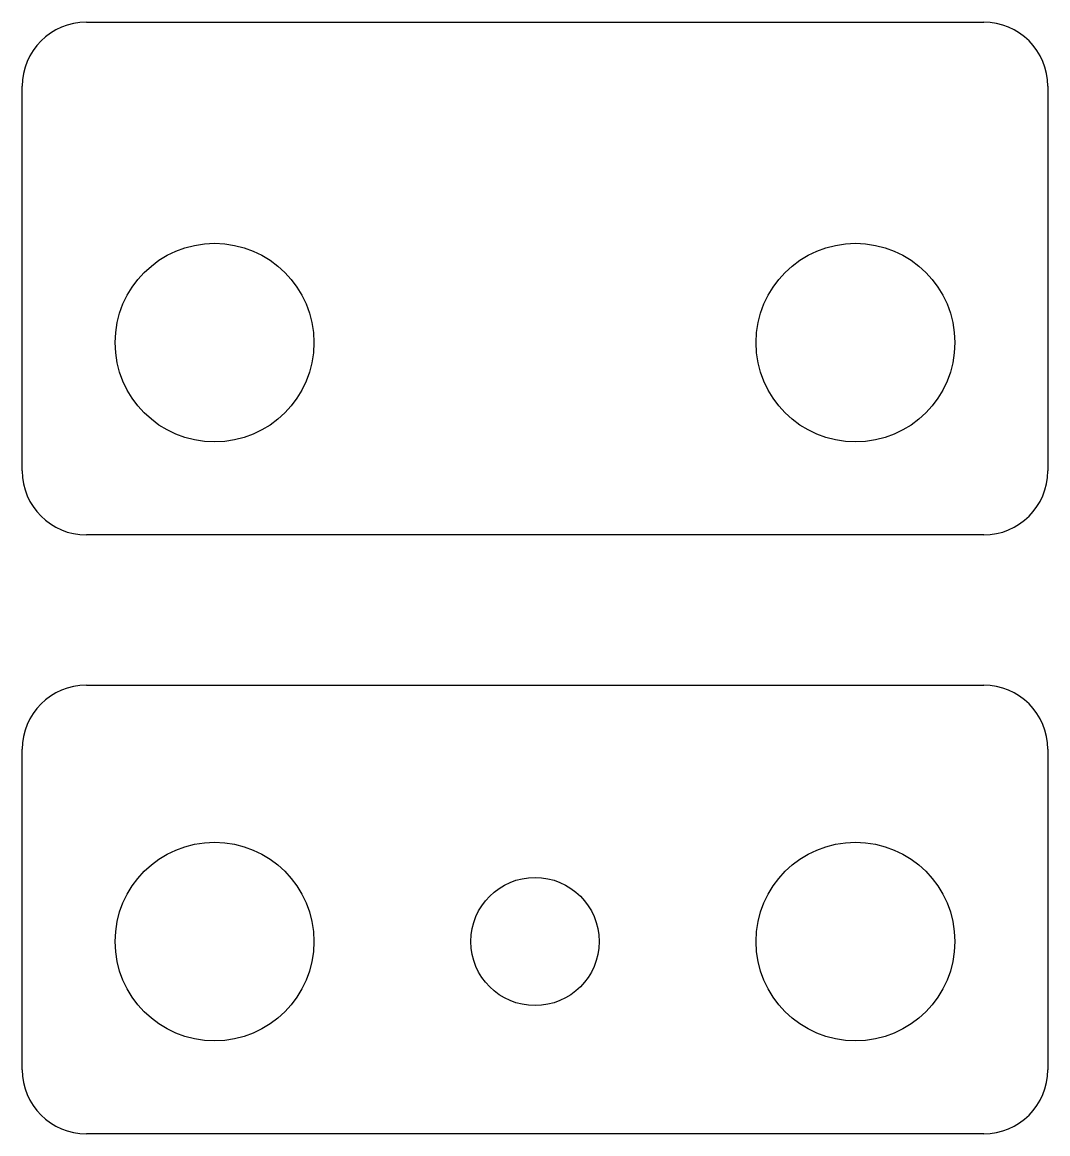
# Model space of a CAD drawing. Header units: millimetres. Extents: x 1937.9 to 1953.9, y 536.4 to 553.7.
import ezdxf

# ---------------------------------------------------------------- set-up
doc = ezdxf.new("R2010")
doc.units = ezdxf.units.MM
doc.header["$MEASUREMENT"] = 0

msp = doc.modelspace()

# ---------------------------------------------------------------- linework, layer by layer
at = {"linetype": 'Continuous', "ltscale": 20}
for p, q in [((1938.941, 553.734), (1952.941, 553.734)), ((1937.941, 546.734), (1937.941, 552.734)), ((1953.941, 552.734), (1953.941, 546.734)), ((1952.941, 545.734), (1938.941, 545.734)), ((1938.941, 543.389), (1952.941, 543.389)), ((1937.941, 537.389), (1937.941, 542.389)), ((1953.941, 542.389), (1953.941, 537.389)), ((1952.941, 536.389), (1938.941, 536.389))]:
    msp.add_line(p, q, dxfattribs=at)
for centre, radius in [((1940.941, 548.734), 1.55), ((1950.941, 548.734), 1.55), ((1940.941, 539.389), 1.55), ((1950.941, 539.389), 1.55), ((1945.941, 539.389), 1)]:
    msp.add_circle(centre, radius, dxfattribs=at)
for centre, start, end in [((1938.941, 552.734), 90, 180), ((1952.941, 552.734), 360, 90), ((1938.941, 546.734), 180, 270), ((1952.941, 546.734), 270, 0), ((1938.941, 542.389), 90, 180), ((1952.941, 542.389), 360, 90), ((1938.941, 537.389), 180, 270), ((1952.941, 537.389), 270, 0)]:
    msp.add_arc(centre, 1, start, end, dxfattribs=at)

doc.saveas('drawing.dxf')
